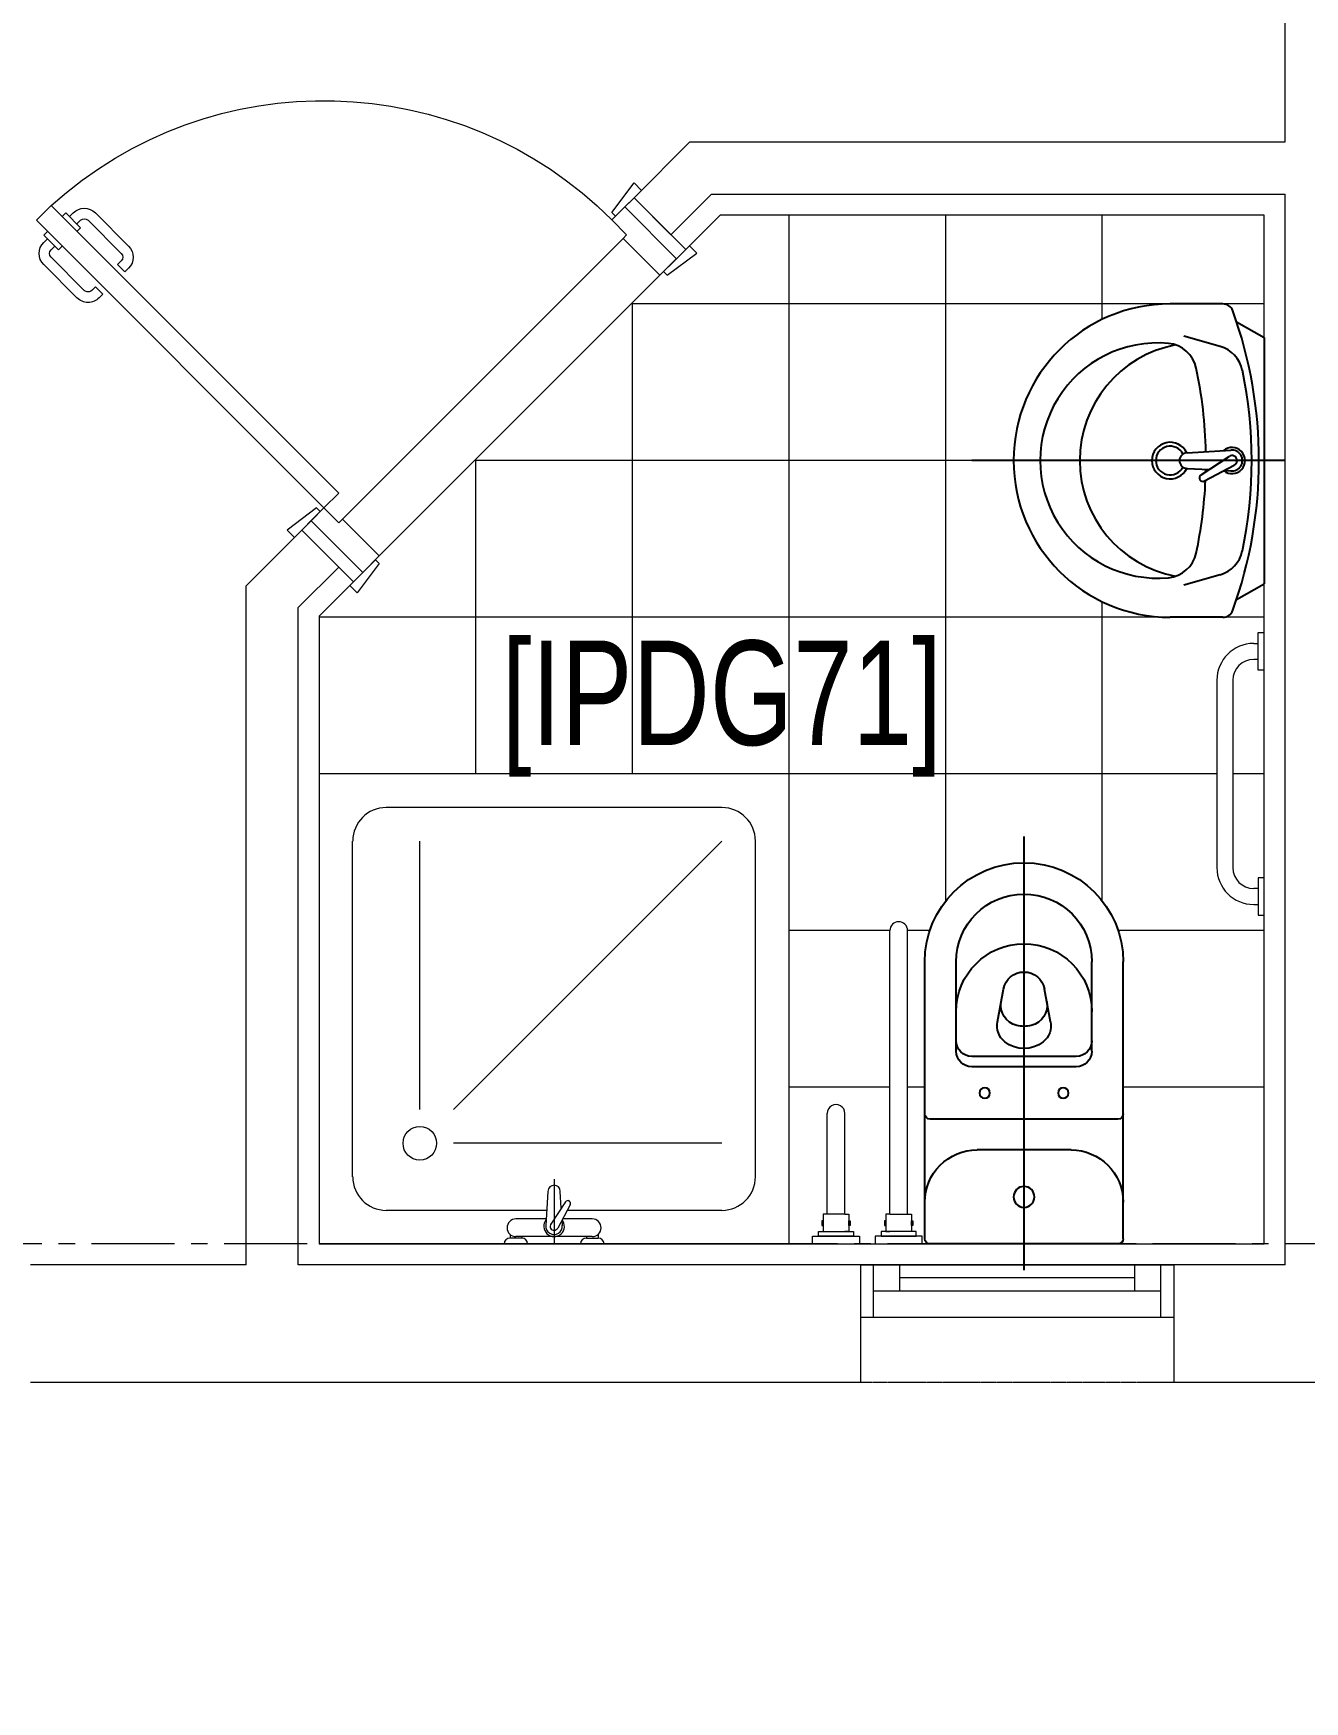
# Model space of a CAD drawing. Header units: millimetres. Extents: x 26027 to 581921, y 7230 to 233891.
# Drawn here: x 483696 to 486131, y 155869 to 159063 of the extents above; entities that cross this region are included whole.
import ezdxf

# ---------------------------------------------------------------- set-up
doc = ezdxf.new("R2010")
doc.units = ezdxf.units.MM
doc.header["$LTSCALE"] = 5
doc.linetypes.add('CENTER', pattern=[50.8, 31.75, -6.35, 6.35, -6.35])
doc.linetypes.add('HIDDEN2', pattern=[0.1875, 0.125, -0.0625])
for name, color, linetype, lineweight in [('72_EGR_BASE_TEXT', 7, 'Continuous', 5), ('Aluminum', 7, 'Continuous', 5), ('car', 250, 'Continuous', 5), ('Proj', 7, 'HIDDEN2', 5), ('SANIT', 250, 'Continuous', 5), ('Tiles', 252, 'Continuous', 5), ('Walls', 32, 'Continuous', 5)]:
    doc.layers.add(name, color=color, linetype=linetype, lineweight=lineweight)
for name, color, linetype in [('axes', 9, 'Continuous'), ('GE-ARCHITECTURAL_ELEMENTS', 8, 'Continuous'), ('GE-FURNITURE', 8, 'Continuous')]:
    doc.layers.add(name, color=color, linetype=linetype)
doc.layers.add('EXF', color=7, linetype='Continuous', lineweight=0, true_color=0x4e7e3e)
doc.layers.add('Wooden Joinery', color=7, linetype='Continuous', lineweight=5, true_color=0xffdcd1)
doc.styles.add('X3G_ENTITY_2587EA', font='swisscl.ttf', dxfattribs={"height": 200})

# ---------------------------------------------------------------- blocks, each defined once
blk = doc.blocks.new('WC manta')
at = {"layer": 'GE-FURNITURE'}
for p, q in [((-0.13, 0.18), (-0.13, -0.18)), ((-0.12, 0.19), (0.41, 0.19)), ((0.109, 0.18), (0.109, -0.18)), ((0.239, 0.13), (0.41, 0.13)), ((0.209, 0.1), (0.209, -0.1)), ((0.229, 0.1), (0.229, -0.1)), ((0.05, 0.09), (0.05, -0.09)), ((0.2955, 0.051), (0.3581, 0.0393)), ((-0.18, 0), (0.65, 0)), ((0.2955, -0.051), (0.3581, -0.0393)), ((0.239, -0.13), (0.41, -0.13)), ((-0.12, -0.19), (0.41, -0.19))]:
    blk.add_line(p, q, dxfattribs=at)
for centre, radius in [((0.159, 0.0752), 0.01), ((-0.04, 0), 0.02), ((0.159, -0.0753), 0.01)]:
    blk.add_circle(centre, radius, dxfattribs=at)
for centre, radius, start, end in [((-0.12, 0.18), 0.01, 90, 180), ((-0.05, 0.09), 0.1, 0, 90), ((0.119, 0.18), 0.01, 90, 180), ((0.41, 0), 0.19, 270, 90), ((0.239, 0.1), 0.03, 90, 180), ((0.259, 0.1), 0.03, 90, 180), ((0.3147, 0), 0.13, 270, 90), ((0.41, 0), 0.13, 270, 90), ((0.3029, 0), 0.0588, 141.525, 218.475), ((0.2882, 0.0117), 0.04, 79.4289, 141.525), ((0.3271, 0.0044), 0.04, 79.4289, 166.4176), ((0.3507, 0), 0.04, 280.5711, 79.4289), ((0.3454, 0), 0.0588, 166.4176, 193.5824), ((0.3271, -0.0044), 0.04, 193.5824, 280.5711), ((0.2882, -0.0117), 0.04, 218.475, 280.5711), ((-0.05, -0.09), 0.1, 270, 0), ((0.239, -0.1), 0.03, 180, 270), ((0.259, -0.1), 0.03, 180, 270), ((-0.12, -0.18), 0.01, 180, 270), ((0.119, -0.18), 0.01, 180, 270)]:
    blk.add_arc(centre, radius, start, end, dxfattribs=at)
blk = doc.blocks.new('lav-manta 60')
at = {"layer": 'GE-ARCHITECTURAL_ELEMENTS'}
for p, q in [((0, 0.04), (0, -0.56)), ((-0.2658, -0.0529), (-0.2358, 0)), ((-0.2358, 0), (0.2358, 0)), ((0.2658, -0.0529), (0.2358, 0)), ((0.0389, -0.1142), (0.0087, -0.0575)), ((-0.3, -0.0789), (-0.3, -0.18)), ((-0.2185, -0.0841), (-0.2383, -0.1537)), ((-0.015, -0.1473), (-0.0199, -0.064)), ((0.0274, -0.121), (-0.0078, -0.0673)), ((0.0191, -0.077), (0.0199, -0.064)), ((0.2185, -0.0841), (0.2383, -0.1537)), ((0.3, -0.0789), (0.3, -0.18)), ((0.015, -0.1473), (0.0174, -0.1057))]:
    blk.add_line(p, q, dxfattribs=at)
for centre, radius, start, end in [((0, -0.8557), 0.8457, 70.1771, 109.8229), ((0, -0.8696), 0.8457, 78.1914, 101.8086), ((-0.28, -0.0789), 0.02, 109.8229, 180), ((-0.1608, -0.1006), 0.06, 101.8086, 164.0794), ((0, -0.0617), 0.025, 320.7474, 220.368), ((0, -0.0617), 0.02, 353.2671, 186.682), ((0, -0.0617), 0.00966, 25.4127, 215.9577), ((0.1608, -0.1006), 0.06, 15.9206, 78.1914), ((0.28, -0.0789), 0.02, 0, 70.1771), ((0, -0.9572), 0.8457, 91.1572, 102.0883), ((0, -0.9572), 0.8457, 88.5486, 88.844), ((0.0332, -0.1176), 0.00666, 210.6852, 30.6852), ((0, -0.9572), 0.8457, 77.9117, 87.4274), ((-0.1645, -0.189), 0.06, 102.0883, 174.8142), ((0, -0.18), 0.035, 115.3106, 64.6894), ((0, -0.18), 0.0275, 117.1496, 62.8504), ((0, -0.1473), 0.015, 180, 0), ((0.1645, -0.189), 0.06, 5.1858, 77.9117), ((0, -0.18), 0.3, 180, 0), ((0, -0.2039), 0.2252, 174.8142, 5.1858), ((0, -0.1282), 0.2252, 190.6097, 349.3903)]:
    blk.add_arc(centre, radius, start, end, dxfattribs=at)
blk = doc.blocks.new('A$C5B88081F')
at = {"layer": 'car'}
for p, q in [((91.9, -7.1), (629.3, -544.5)), ((558.6, -615.2), (21.2, -77.8))]:
    blk.add_line(p, q, dxfattribs=at)
at = {"layer": 'Wooden Joinery'}
for p, q in [((1102.4, 41.7), (1038.7, -21.9)), ((1158.9, 41.7), (1130.6, 13.4)), ((1151.9, 34.6), (1144.8, 41.7)), ((1166, 34.6), (1158.9, 41.7)), ((1116.5, 27.6), (1052.9, -36.1)), ((1137.7, 20.5), (1130.6, 27.6)), ((1137.7, 6.3), (1130.6, 13.4)), ((1194.3, 6.3), (1201.4, -0.7)), ((1166, -21.9), (1173.1, -29)), ((1201.4, -0.7), (1173.1, -29)), ((1180.1, -21.9), (1187.2, -29)), ((1194.3, -7.8), (1201.4, -14.9)), ((1059.9, -57.3), (1045.8, -71.4)), ((1059.9, -57.3), (1052.9, -50.2)), ((1187.2, -43.2), (1123.6, -106.8)), ((1201.4, -57.3), (1137.7, -120.9)), ((1045.8, -71.4), (1038.7, -64.4)), ((1102.4, -99.7), (1088.2, -113.9)), ((1088.2, -113.9), (1095.3, -120.9)), ((1102.4, -99.7), (1109.4, -106.8))]:
    blk.add_line(p, q, dxfattribs=at)
for points in [[(106.1, 35.4), (113.1, 42.4), (70.7, 99), (56.6, 84.9)], [(636.4, -495), (1187.2, 55.8), (1215.5, 27.6), (664.7, -523.3)], [(14.1, -70.7), (7.1, -77.8), (-49.5, -35.4), (-35.4, -21.2)], [(671.8, -530.3), (678.8, -523.3), (735.4, -565.7), (721.2, -579.8)], [(565.7, -622.3), (558.6, -629.3), (601, -685.9), (615.2, -671.8)]]:
    blk.add_lwpolyline(points, close=True, dxfattribs=at)
for points in [[(88.4, 53), (-10.6, -46), (-28.3, -28.3), (70.7, 70.7), (88.4, 53)], [(88.4, 53), (113.1, 28.3), (84.9, 0), (91.9, -7.1), (21.2, -77.8), (-10.6, -46), (88.4, 53)], [(689.4, -548), (664.7, -523.3), (636.4, -551.5), (629.3, -544.5), (558.6, -615.2), (590.4, -647), (689.4, -548)], [(689.4, -548), (590.4, -647), (608.1, -664.7), (707.1, -565.7), (689.4, -548)]]:
    blk.add_lwpolyline(points, dxfattribs=at)
for centre, radius, start, end in [((664.7, -523.3), 780, 47.9395, 135), ((1123.6, 20.5), 30, 45, 135), ((1123.6, 20.5), 10, 45, 135), ((1059.9, -43.2), 30, 135, 225), ((1180.1, -36.1), 10, 315, 45), ((1180.1, -36.1), 30, 315, 45), ((1059.9, -43.2), 10, 135, 225), ((1116.5, -99.7), 30, 225, 315), ((1116.5, -99.7), 10, 225, 315)]:
    blk.add_arc(centre, radius, start, end, dxfattribs=at)
blk = doc.blocks.new('SHOWER TRAY 80x80')
at = {"layer": 'SANIT'}
for p, q in [((0, 0), (0, 0.8)), ((0.8, 0.8), (0, 0.8)), ((0.8, 0), (0.8, 0.8)), ((0.1143, 0.7429), (0.6857, 0.7429)), ((0.0571, 0.4124), (0.0571, 0.6857)), ((0.7429, 0.1143), (0.7429, 0.6857)), ((0.2286, 0.6286), (0.6857, 0.6286)), ((0.1714, 0.1143), (0.1714, 0.5714)), ((0.2286, 0.5714), (0.6857, 0.1143)), ((0.01, 0.455), (0.01, 0.475)), ((0.0163, 0.475), (0.01, 0.475)), ((0.0125, 0.455), (0.01, 0.455)), ((0.0125, 0.335), (0.0125, 0.465)), ((0.0425, 0.4133), (0.0425, 0.465)), ((0.11, 0.4), (0, 0.4)), ((0.0895, 0.4105), (0.0316, 0.4139)), ((0.0715, 0.3808), (0.0334, 0.4058)), ((0.0667, 0.3728), (0.0271, 0.3939)), ((0.0407, 0.3866), (0.0316, 0.3861)), ((0.0425, 0.335), (0.0425, 0.3857)), ((0.0571, 0.1143), (0.0571, 0.3779)), ((0.0608, 0.3878), (0.0895, 0.3895)), ((0.01, 0.345), (0.01, 0.325)), ((0.0125, 0.345), (0.01, 0.345)), ((0.0163, 0.325), (0.01, 0.325)), ((0.1143, 0.0571), (0.6857, 0.0571)), ((0, 0), (0.8, 0))]:
    blk.add_line(p, q, dxfattribs=at)
blk.add_circle((0.1714, 0.6286), 0.0286, dxfattribs=at)
for centre, radius, start, end in [((0.1143, 0.6857), 0.0571, 90, 180), ((0.6857, 0.6857), 0.0571, 360, 90), ((0, 0.475), 0.01, 0, 90), ((0, 0.455), 0.01, 270, 0), ((0.0275, 0.465), 0.015, 0, 180), ((0.03, 0.4), 0.0175, 49.632, 309.2526), ((0.03, 0.4), 0.014, 83.2671, 276.7329), ((0.03, 0.4), 0.00676, 54.0423, 244.5873), ((0.0895, 0.4), 0.0105, 270, 90), ((0.0691, 0.3768), 0.00467, 239.3148, 59.3148), ((0, 0.345), 0.01, 0, 90), ((0, 0.325), 0.01, 270, 0), ((0.0275, 0.335), 0.015, 180, 0), ((0.1143, 0.1143), 0.0571, 180, 270), ((0.6857, 0.1143), 0.0571, 270, 360)]:
    blk.add_arc(centre, radius, start, end, dxfattribs=at)

msp = doc.modelspace()

# ---------------------------------------------------------------- hatches: boundary and pattern name
h = msp.add_hatch()
h.set_pattern_fill('CROSS', color=85, scale=10)
h.set_pattern_definition([(0, (368880, 104830), (63.5, 63.5), [31.75, -95.25]), (90, (368895.875, 104814.125), (-63.5, 63.5), [31.75, -95.25])])
edge = h.paths.add_edge_path()
edge.add_line((457685.6, 145694.3), (457685.6, 152806.1))
edge.add_line((457685.6, 152806.1), (462487.4, 152806.1))
edge.add_line((462487.4, 152806.1), (462487.4, 145900.9))
edge.add_line((462487.4, 145900.9), (462587.4, 145901.1))
edge.add_line((462587.4, 145901.1), (462587.4, 152806.1))
edge.add_line((462587.4, 152806.1), (464555.9, 152806.1))
edge.add_line((464555.9, 152806.1), (469284.4, 152806.1))
edge.add_line((469284.4, 152806.1), (471903.7, 152806.1))
edge.add_line((471903.7, 152806.1), (471903.7, 142653.2))
edge.add_line((471903.7, 142653.2), (478231.4, 142645.9))
edge.add_line((478231.4, 142645.9), (478231.4, 142845.2))
edge.add_line((478231.4, 142845.2), (472503.7, 142845.2))
edge.add_line((472503.7, 142845.2), (472503.7, 157840))
edge.add_line((472503.7, 157840), (472504, 159009.2))
edge.add_line((472504, 159009.2), (479768.6, 159009.2))
edge.add_line((479768.6, 159009.2), (479768.6, 159109.2))
edge.add_line((479768.6, 159109.2), (472503.7, 159109.2))
edge.add_line((472503.7, 159109.2), (472503.7, 169315.6))
edge.add_line((472503.7, 169315.6), (478921.1, 169315.6))
edge.add_line((478921.1, 169315.6), (484286.4, 169315.6))
edge.add_line((484286.4, 169315.6), (484286.4, 166351.2))
edge.add_line((484286.4, 166351.2), (484486.4, 166351.2))
edge.add_line((484486.4, 166351.2), (484486.4, 169515.6))
edge.add_line((484486.4, 169515.6), (479083.8, 169515.6))
edge.add_line((479083.8, 169515.6), (479083.8, 190946.9))
edge.add_line((479083.8, 190946.9), (479083.8, 191341.6))
edge.add_line((479083.8, 191341.6), (478883.8, 191341.6))
edge.add_line((478883.8, 191341.6), (478883.8, 195124.3))
edge.add_line((478883.8, 195124.3), (477262.4, 195124.3))
edge.add_line((477262.4, 195124.3), (477262.4, 205421.2))
edge.add_line((477262.4, 205421.2), (474368, 205421.2))
edge.add_line((474368, 205421.2), (469356.9, 205421.2))
edge.add_line((469356.9, 205421.2), (469256.9, 205421.2))
edge.add_line((469256.9, 205421.2), (469256.9, 204391.3))
edge.add_line((469256.9, 204391.3), (469856.9, 204391.3))
edge.add_line((469856.9, 204391.3), (469856.9, 204821.2))
edge.add_line((469856.9, 204821.2), (471179.3, 204821.2))
edge.add_line((471179.3, 204821.2), (471179.3, 204391.3))
edge.add_line((471179.3, 204391.3), (471779.3, 204391.3))
edge.add_line((471779.3, 204391.3), (471779.3, 204821.2))
edge.add_line((471779.3, 204821.2), (476662.4, 204821.2))
edge.add_line((476662.4, 204821.2), (476662.4, 194457.6))
edge.add_line((476662.4, 194457.6), (478283.8, 194457.6))
edge.add_line((478283.8, 194457.6), (478283.8, 169915.6))
edge.add_line((478283.8, 169915.6), (471903.7, 169915.6))
edge.add_line((471903.7, 169915.6), (471903.7, 159212))
edge.add_line((471903.7, 159212), (470513.7, 159212))
edge.add_line((470513.7, 159212), (470513.7, 159112))
edge.add_line((470513.7, 159112), (471903.7, 159112))
edge.add_line((471903.7, 159112), (471903.7, 153006.1))
edge.add_line((471903.7, 153006.1), (462587.4, 153006.1))
edge.add_line((462587.4, 153006.1), (462487.4, 152906.1))
edge.add_line((462487.4, 152906.1), (457585.6, 152906.1))
edge.add_line((457585.6, 152906.1), (457585.6, 145694.3))
at = {"layer": 'EXF'}
h = msp.add_hatch(dxfattribs=at)
h.set_pattern_fill('CROSS', color=256, scale=10)
edge = h.paths.add_edge_path()
edge.add_line((464555.9, 152806.1), (469284.4, 152806.1))
edge.add_line((469284.4, 152806.1), (471903.7, 152806.1))
edge.add_line((471903.7, 152806.1), (471903.7, 142653.2))
edge.add_line((471903.7, 142653.2), (478231.4, 142645.9))
edge.add_line((478231.4, 142645.9), (478231.4, 142845.2))
edge.add_line((478231.4, 142845.2), (472503.7, 142845.2))
edge.add_line((472503.7, 142845.2), (472503.7, 157840))
edge.add_line((472503.7, 157840), (472504, 159009.2))
edge.add_line((472504, 159009.2), (479768.6, 159009.2))
edge.add_line((479768.6, 159009.2), (479768.6, 159109.2))
edge.add_line((479768.6, 159109.2), (472503.7, 159109.2))
edge.add_line((472503.7, 159109.2), (472503.7, 169315.6))
edge.add_line((472503.7, 169315.6), (478921.1, 169315.6))
edge.add_line((478921.1, 169315.6), (484286.4, 169315.6))
edge.add_line((484286.4, 169315.6), (484286.4, 166351.2))
edge.add_line((484286.4, 166351.2), (484486.4, 166351.2))
edge.add_line((484486.4, 166351.2), (484486.4, 169515.6))
edge.add_line((484486.4, 169515.6), (479083.8, 169515.6))
edge.add_line((479083.8, 169515.6), (479083.8, 190946.9))
edge.add_line((479083.8, 190946.9), (479083.8, 191341.6))
edge.add_line((479083.8, 191341.6), (478883.8, 191341.6))
edge.add_line((478883.8, 191341.6), (478883.8, 195124.3))
edge.add_line((478883.8, 195124.3), (477262.4, 195124.3))
edge.add_line((477262.4, 195124.3), (477262.4, 205421.2))
edge.add_line((477262.4, 205421.2), (474368, 205421.2))
edge.add_line((474368, 205421.2), (469356.9, 205421.2))
edge.add_line((469356.9, 205421.2), (469256.9, 205421.2))
edge.add_line((469256.9, 205421.2), (469256.9, 204391.3))
edge.add_line((469256.9, 204391.3), (469856.9, 204391.3))
edge.add_line((469856.9, 204391.3), (469856.9, 204821.2))
edge.add_line((469856.9, 204821.2), (471179.3, 204821.2))
edge.add_line((471179.3, 204821.2), (471179.3, 204391.3))
edge.add_line((471179.3, 204391.3), (471779.3, 204391.3))
edge.add_line((471779.3, 204391.3), (471779.3, 204821.2))
edge.add_line((471779.3, 204821.2), (476662.4, 204821.2))
edge.add_line((476662.4, 204821.2), (476662.4, 194457.6))
edge.add_line((476662.4, 194457.6), (478283.8, 194457.6))
edge.add_line((478283.8, 194457.6), (478283.8, 169915.6))
edge.add_line((478283.8, 169915.6), (471903.7, 169915.6))
edge.add_line((471903.7, 169915.6), (471903.7, 159212))
edge.add_line((471903.7, 159212), (470513.7, 159212))
edge.add_line((470513.7, 159212), (470513.7, 159112))
edge.add_line((470513.7, 159112), (471903.7, 159112))
edge.add_line((471903.7, 159112), (471903.7, 153006.1))
edge.add_line((471903.7, 153006.1), (462587.4, 153006.1))

# ---------------------------------------------------------------- linework, layer by layer
at = {"layer": 'Aluminum'}
for p, q in [((485280.8, 156705.3, -0.1), (485880.8, 156705.3, -0.1)), ((485305.8, 156605.3, -0.1), (485305.8, 156705.3, -0.1)), ((485355.8, 156655.3, -0.1), (485355.8, 156705.3, -0.1)), ((485805.8, 156655.3, -0.1), (485805.8, 156705.3, -0.1)), ((485855.8, 156605.3, -0.1), (485855.8, 156705.3, -0.1)), ((485305.8, 156655.3, -0.1), (485855.8, 156655.3, -0.1)), ((485805.8, 156680.3, -0.1), (485355.8, 156680.3, -0.1)), ((485280.8, 156605.3, -0.1), (485880.8, 156605.3, -0.1))]:
    msp.add_line(p, q, dxfattribs=at)
at = {"layer": 'axes', "linetype": 'CENTER', "lineweight": 0}
msp.add_line((543910.8, 156745.3, 2.4), (448848.3, 156745.3, 2.4), dxfattribs=at)
at = {"layer": 'Proj'}
msp.add_line((485880.8, 156480.3, 2.4), (485280.8, 156480.3, 2.4), dxfattribs=at)
at = {"layer": 'SANIT'}
for p, q in [((486042.1, 157915.9, 2.4), (486053.8, 157915.9, 2.4)), ((486042.1, 157843.9, 2.4), (486042.1, 157915.9, 2.4)), ((486033.8, 157895.2, 2.4), (486042.1, 157895.2, 2.4)), ((486042.1, 157864.6, 2.4), (486033.8, 157864.6, 2.4)), ((486053.8, 157843.9, 2.4), (486042.1, 157843.9, 2.4)), ((485963.2, 157825.3, 2.4), (485963.2, 157465.6, 2.4)), ((485993.8, 157825.2, 2.4), (485993.8, 157465.6, 2.4)), ((486042.1, 157425.9, 2.4), (486033.8, 157425.9, 2.4)), ((486053.8, 157446.6, 2.4), (486042.1, 157446.6, 2.4)), ((486042.1, 157446.6, 2.4), (486042.1, 157374.6, 2.4)), ((486033.8, 157395.3, 2.4), (486042.1, 157395.3, 2.4)), ((486042.1, 157374.6, 2.4), (486053.8, 157374.6, 2.4)), ((485336.8, 156802.2, 2.4), (485336.8, 157345.3, 2.4)), ((485370.8, 156802.2, 2.4), (485370.8, 157345.3, 2.4)), ((485216.8, 156802.2, 2.4), (485216.8, 156995.3, 2.4)), ((485250.8, 156802.2, 2.4), (485250.8, 156995.3, 2.4)), ((485209.4, 156789.3, 2.4), (485206.4, 156789.3, 2.4)), ((485206.4, 156789.3, 2.4), (485206.4, 156780.5, 2.4)), ((485206.4, 156780.5, 2.4), (485209.4, 156780.5, 2.4)), ((485216.8, 156802.2, 2.4), (485209.4, 156802.2, 2.4)), ((485209.4, 156802.2, 2.4), (485209.4, 156769.4, 2.4)), ((485209.4, 156780.5, 2.4), (485209.4, 156789.3, 2.4)), ((485250.8, 156802.2, 2.4), (485216.8, 156802.2, 2.4)), ((485250.8, 156802.2, 2.4), (485258.1, 156802.2, 2.4)), ((485258.1, 156802.2, 2.4), (485258.1, 156769.4, 2.4)), ((485258.1, 156780.5, 2.4), (485258.1, 156789.3, 2.4)), ((485258.1, 156789.3, 2.4), (485261.1, 156789.3, 2.4)), ((485261.1, 156780.5, 2.4), (485258.1, 156780.5, 2.4)), ((485261.1, 156789.3, 2.4), (485261.1, 156780.5, 2.4)), ((485329.4, 156789.3, 2.4), (485326.4, 156789.3, 2.4)), ((485326.4, 156789.3, 2.4), (485326.4, 156780.5, 2.4)), ((485326.4, 156780.5, 2.4), (485329.4, 156780.5, 2.4)), ((485336.8, 156802.2, 2.4), (485329.4, 156802.2, 2.4)), ((485329.4, 156802.2, 2.4), (485329.4, 156769.4, 2.4)), ((485329.4, 156780.5, 2.4), (485329.4, 156789.3, 2.4)), ((485336.8, 156802.2, 2.4), (485370.8, 156802.2, 2.4)), ((485370.8, 156802.2, 2.4), (485378.1, 156802.2, 2.4)), ((485378.1, 156802.2, 2.4), (485378.1, 156769.4, 2.4)), ((485378.1, 156780.5, 2.4), (485378.1, 156789.3, 2.4)), ((485378.1, 156789.3, 2.4), (485381.1, 156789.3, 2.4)), ((485381.1, 156780.5, 2.4), (485378.1, 156780.5, 2.4)), ((485381.1, 156789.3, 2.4), (485381.1, 156780.5, 2.4)), ((485188.8, 156745.3, 2.4), (485188.8, 156760.3, 2.4)), ((485188.8, 156760.3, 2.4), (485278.8, 156760.3, 2.4)), ((485200.4, 156760.3, 2.4), (485200.4, 156769.4, 2.4)), ((485200.4, 156769.4, 2.4), (485267.1, 156769.4, 2.4)), ((485267.1, 156760.3, 2.4), (485200.4, 156760.3, 2.4)), ((485209.4, 156769.4, 2.4), (485216.8, 156769.4, 2.4)), ((485258.1, 156769.4, 2.4), (485250.8, 156769.4, 2.4)), ((485267.1, 156769.4, 2.4), (485267.1, 156760.3, 2.4)), ((485278.8, 156760.3, 2.4), (485278.8, 156745.3, 2.4)), ((485308.8, 156760.3, 2.4), (485308.8, 156745.3, 2.4)), ((485398.8, 156760.3, 2.4), (485308.8, 156760.3, 2.4)), ((485387.1, 156769.4, 2.4), (485320.4, 156769.4, 2.4)), ((485320.4, 156769.4, 2.4), (485320.4, 156760.3, 2.4)), ((485320.4, 156760.3, 2.4), (485387.1, 156760.3, 2.4)), ((485329.4, 156769.4, 2.4), (485336.8, 156769.4, 2.4)), ((485378.1, 156769.4, 2.4), (485370.8, 156769.4, 2.4)), ((485387.1, 156760.3, 2.4), (485387.1, 156769.4, 2.4)), ((485398.8, 156745.3, 2.4), (485398.8, 156760.3, 2.4))]:
    msp.add_line(p, q, dxfattribs=at)
for centre, radius, start, end in [((486033.8, 157824.6, 2.4), 70.6, 90.0005, 180.0005), ((486033.8, 157824.6, 2.4), 40, 90.0005, 180.0005), ((486033.8, 157465.9, 2.4), 70.6, 179.9995, 269.9995), ((486033.8, 157465.9, 2.4), 40, 179.9995, 269.9995), ((485353.8, 157345.3, 2.4), 17, 359.9999, 179.9999), ((485233.8, 156995.3, 2.4), 17, 0.0001, 180.0001)]:
    msp.add_arc(centre, radius, start, end, dxfattribs=at)
at = {"layer": 'Tiles'}
for p, q in [((485143.8, 157645.3, 2.4), (485143.8, 158715.3, 2.4)), ((485443.8, 157401.9, 2.4), (485443.8, 158715.3, 2.4)), ((485743.8, 158515.6, 2.4), (485743.8, 158715.3, 2.4)), ((485873.8, 158545.3, 2.4), (484841.8, 158545.3, 2.4)), ((484843.8, 157645.3, 2.4), (484843.8, 158547.3, 2.4)), ((486053.8, 158545.3, 2.4), (485974.8, 158545.3, 2.4)), ((485573.8, 158245.3, 2.4), (484541.8, 158245.3, 2.4)), ((484543.8, 157645.3, 2.4), (484543.8, 158247.3, 2.4)), ((485743.8, 157401.9, 2.4), (485743.8, 157974.9, 2.4)), ((485873.8, 157945.3, 2.4), (484243.8, 157945.3, 2.4)), ((486053.8, 157945.3, 2.4), (485974.8, 157945.3, 2.4)), ((485963.2, 157645.3, 2.4), (485143.8, 157645.3, 2.4)), ((486053.8, 157645.3, 2.4), (485993.8, 157645.3, 2.4)), ((485336.8, 157345.3, 2.4), (485143.8, 157345.3, 2.4)), ((485413.5, 157345.3, 2.4), (485370.8, 157345.3, 2.4)), ((486053.8, 157345.3, 2.4), (485774, 157345.3, 2.4)), ((485336.8, 157045.3, 2.4), (485143.8, 157045.3, 2.4)), ((485403.8, 157045.3, 2.4), (485370.8, 157045.3, 2.4)), ((486053.8, 157045.3, 2.4), (485783.8, 157045.3, 2.4))]:
    msp.add_line(p, q, dxfattribs=at)
at = {"layer": 'Tiles', "elevation": 2.4}
msp.add_lwpolyline([(484309.6, 158013.1), (484243.8, 157947.3), (484243.8, 156745.3), (486053.8, 156745.3), (486053.8, 158715.3), (485011.8, 158715.3), (484946, 158649.5)], dxfattribs=at)
at = {"layer": 'Walls'}
for p, q in [((486093.8, 158855.3, 2.4), (486093.8, 162593.1, 2.4)), ((484953.8, 158855.3, 2.4), (484847, 158748.5, 2.4)), ((484953.8, 158855.3, 2.4), (486093.8, 158855.3, 2.4)), ((484847, 158748.5, 2.4), (484917.7, 158677.8, 2.4)), ((484995.2, 158755.3, 2.4), (484917.7, 158677.8, 2.4)), ((484995.2, 158755.3, 2.4), (486093.8, 158755.3, 2.4)), ((486093.8, 156705.3, 2.4), (486093.8, 158755.3, 2.4)), ((484210.6, 158112.1, 2.4), (484103.8, 158005.3, 2.4)), ((484210.6, 158112.1, 2.4), (484281.3, 158041.4, 2.4)), ((484281.3, 158041.4, 2.4), (484203.8, 157963.8, 2.4)), ((484103.8, 156705.3, 2.4), (484103.8, 158005.3, 2.4)), ((484203.8, 156705.3, 2.4), (484203.8, 157963.8, 2.4)), ((484103.8, 156705.3, 2.4), (483690.8, 156705.3, 2.4)), ((486093.8, 156705.3, 2.4), (484203.8, 156705.3, 2.4)), ((485280.8, 156705.3, 2.4), (484203.8, 156705.3, 2.4)), ((485280.8, 156705.3, 2.4), (485280.8, 156480.3, 2.4)), ((486093.8, 156705.3, 2.4), (485880.8, 156705.3, 2.4)), ((485880.8, 156705.3, 2.4), (485880.8, 156480.3, 2.4)), ((485280.8, 156480.3, 2.4), (483690.8, 156480.3, 2.4)), ((486430.8, 156480.3, 2.4), (485880.8, 156480.3, 2.4))]:
    msp.add_line(p, q, dxfattribs=at)

# ---------------------------------------------------------------- block references
at = {"layer": 'SANIT'}
for name, p, xscale, yscale, zscale, rotation in [('lav-manta 60', (486053.8, 158245.3, 2.4), 1000.000000000223, 1000.000000000223, 1000.000000000223, 270), ('SHOWER TRAY 80x80', (485143.8, 156745.3, 2.4), 1125.00003893818, 1125.00003893818, 1125.00003893818, 90.00000000000001), ('WC manta', (485593.8, 156875.3, 2.4), -999.9999999999995, 999.9999999999995, 999.9999999999995, 270)]:
    msp.add_blockref(name, p, dxfattribs=dict(at, xscale=xscale, yscale=yscale, zscale=zscale, rotation=rotation))
at = {"layer": 'Wooden Joinery', "xscale": -1}
msp.add_blockref('A$C5B88081F', (484917.7, 158677.8, 2.4), dxfattribs=at)

# ---------------------------------------------------------------- texts
at = {"layer": '72_EGR_BASE_TEXT', "insert": (485014.9, 157900.6, 2.4), "char_height": 200, "attachment_point": 2, "style": 'X3G_ENTITY_2587EA'}
msp.add_mtext('[IPDG71]', dxfattribs=at)

doc.saveas('drawing.dxf')
